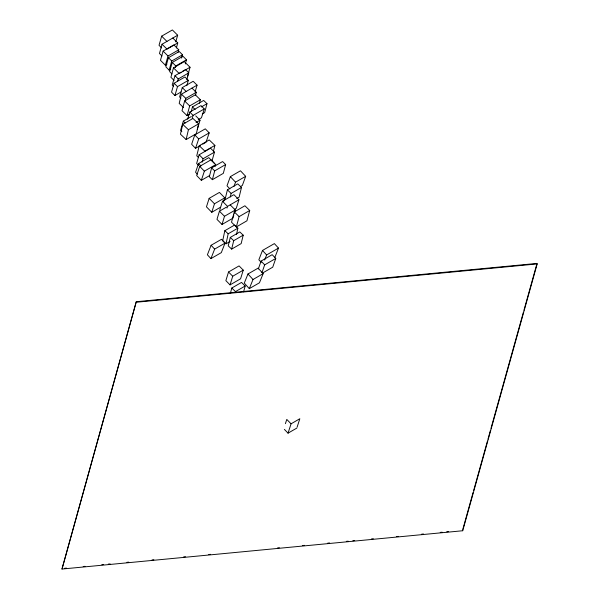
<?xml version="1.0" encoding="UTF-8"?>
<svg xmlns="http://www.w3.org/2000/svg" width="599" height="599" viewBox="0 0 599 599"><rect width="100%" height="100%" fill="white"/><g stroke="black" fill="none" stroke-linecap="round" stroke-linejoin="round"><path stroke-width="0.9" d="M236.5 234.568L237.855 228.189L234.508 225.097L224.827 230.69L222.701 240.716L226.048 243.808L230.083 241.479M226.048 243.808L228.174 233.782L237.855 228.189M182.732 124.352L180.449 134.198L186.139 139.567L196.345 133.659L198.628 123.821L192.938 118.445L182.732 124.352L188.423 129.721L186.139 139.567M230.286 237.421L228.226 245.845L231.648 249.109L241.157 243.606L243.209 235.182L239.795 231.918L230.286 237.421L233.7 240.686L231.648 249.109M225.037 199.549L227.403 189.861L237.758 183.871L241.494 187.442L239.128 197.131L236.74 198.516M230.278 196.951L231.139 193.432L241.494 187.442M180.891 98.258L179.595 96.971L182.261 87.604L193.17 81.292L197.056 85.155L181.452 94.193L179.183 103.395L183.534 107.565M185.188 100.872L185.81 98.363L196.307 92.291L191.95 88.12M195.476 95.638L196.307 92.291M213.439 151.255L214.899 145.377L209.246 139.949L199.25 145.737L196.734 155.815L198.621 157.627M191.291 111.399L192.451 106.936L203.667 100.445L206.992 103.679L204.663 112.605L202.26 113.997M211.627 167.907L209.306 176.712L212.368 179.693L223.322 173.351L225.651 164.538L222.588 161.558L211.627 167.907L214.689 170.88L212.368 179.693M199.392 103.283L200.351 99.748L195.311 94.814L184.634 100.991L182.014 110.703L187.053 115.637L189.336 114.319M187.053 115.637L189.673 105.926L200.351 99.748M234.299 211.911L231.513 222.229L236.328 226.946L246.938 220.799L249.723 210.481L244.909 205.771L234.299 211.911L239.113 216.621L236.328 226.946M187.465 76.665L190.04 67.253L184.305 61.607L173.485 67.874L170.902 77.286L174.092 80.416M230.458 293.031L231.82 288.022L241.517 282.414L245.171 286.008L243.576 291.848M161.67 47.935L159.027 45.299L161.663 36.157L172.385 29.95L177.663 35.214L162.03 44.236L159.469 53.513L161.962 55.969M176.361 47.987L177.753 42.926L172.774 38.014M136.273 301.724L61.982 569.05L462.728 530.744L537.183 263.919L537.018 263.418L136.273 301.724L61.982 569.05M462.81 529.344L473.12 492.385M473.629 490.581L487.459 441.006M487.968 439.202L490.484 430.187M490.985 428.382L523.436 312.094M523.938 310.297L536.764 264.316M181.564 58.096L182.515 54.771L179.206 51.484L168.439 57.714L165.841 66.841L169.15 70.128L170.685 69.237M169.15 70.128L171.748 61.001L182.515 54.771M195.117 91.969L197.056 85.155M212.024 160.824L214.494 152.139L210.511 148.185L199.115 154.782L196.644 163.467L198.636 165.444M202.103 162.209L203.091 158.735L214.494 152.139M175.754 41.863L177.663 35.214M178.045 52.293L178.772 49.792L173.867 44.895L163.123 51.11L160.457 60.304L165.361 65.201L166.896 64.31M165.361 65.201L168.027 56.007L178.772 49.792M185.286 63.943L186.491 59.788L182.957 56.254L172.272 62.438L169.614 71.588L171.973 73.939M175.327 67.635L175.807 65.972L186.491 59.788M186.806 85.679L188.348 80.348L184.964 76.972L174.107 83.254L171.539 92.141L174.923 95.518L181.123 91.932M174.923 95.518L177.499 86.63L188.348 80.348M191.328 116.513L183.339 121.14L180.613 130.268L181.834 131.503M197.311 129.332L200.036 120.197L195.753 115.892M181.018 72.194L174.998 75.676L172.205 84.961L173.5 86.271M177.491 81.494L178.247 78.963L188.782 72.861L185.533 69.581L182.523 71.326M186.753 79.615L188.782 72.861M226.392 207.164L219.436 211.185L216.973 219.369L222.027 224.468L232.839 218.208L233.827 214.929M222.027 224.468L224.49 216.276L235.302 210.017L230.256 204.925M234.321 213.296L235.302 210.017M228.541 271.991L225.868 280.646L230.053 284.892L240.581 278.797L243.254 270.142L239.076 265.896L228.541 271.991L232.719 276.236L230.053 284.892M219.84 209.777L222.506 201.264L233.902 194.668L238.926 199.789L236.268 208.302L234.748 209.186M226.999 208.085L227.53 206.385L238.926 199.789M223.667 201.242L224.745 197.842L219.429 192.406L209.148 198.359L206.46 206.85L211.776 212.286L220.477 207.247M211.776 212.286L214.464 203.787L224.745 197.842M187.562 119.179L189.823 112.08L201.017 105.604L204.266 108.928L201.444 117.801L198.239 119.65M192.227 118.07L193.073 115.405L204.266 108.928M285.416 423.665L286.786 419.42L291.062 423.815L288.044 433.159L284.383 429.393M297.089 427.237L299.829 418.738L291.062 423.815M215.176 166.267L215.73 164.598L211.08 159.776L199.722 166.35L196.674 175.529L201.324 180.351L209.65 175.537M201.324 180.351L204.371 171.172L215.73 164.598M202.806 144.127L206.034 142.255L209.193 132.881L205.3 128.83L194.802 134.902L191.643 144.269L195.536 148.327L200.38 145.527M195.536 148.327L198.696 138.953L209.193 132.881M214.045 163.123L208.796 157.619L198.591 163.52L195.566 172.28L197.318 174.114M258.341 268.944L261.074 261.097L272.178 254.68L275.772 258.454L272.732 267.176L262.422 273.137M261.928 272.725L264.668 264.87L275.772 258.454M240.776 186.386L242.34 185.48L245.665 176.323L240.476 170.797L230.338 176.653L227.006 185.81L229.889 188.88M234.014 186.341L235.527 182.178L245.665 176.323M274.866 257.428L278.498 248.098L274.372 243.606L262.489 250.457L258.858 259.786L261.216 262.355M264.638 260.041L266.615 254.949L278.498 248.098M211.11 245.276L207.396 254.785L210.915 258.626L221.316 252.628L225.029 243.119L221.51 239.286L211.11 245.276L214.637 249.117L210.915 258.626M247.979 273.975L244.287 283.11L249.311 288.643L259.449 282.795L263.148 273.661L258.124 268.127L247.979 273.975L253.003 279.508L249.311 288.643M177.753 42.926L167.016 49.14L162.03 44.236M190.04 67.253L179.221 73.512L173.485 67.874M201.384 106.922L206.992 103.679M196.038 122.51L200.036 120.197M214.899 145.377L204.903 151.158L199.25 145.737M214.689 170.88L225.651 164.538M239.113 216.621L249.723 210.481M233.7 240.686L243.209 235.182M232.719 276.236L243.254 270.142M245.171 286.008L235.482 291.616L231.82 288.022M288.044 433.159L296.819 428.083M188.423 129.721L198.628 123.821M214.637 249.117L225.029 243.119M253.003 279.508L263.148 273.661M136.445 302.225L537.183 263.919M64.602 568.286L66.467 568.107M83.201 566.512L85.058 566.332M101.8 564.73L103.657 564.55M108.307 564.108L110.164 563.929M126.898 562.334L128.763 562.154M152.004 559.93L153.868 559.751M183.616 556.913L185.48 556.733M208.722 554.509L210.586 554.33M277.532 547.935L279.389 547.756M302.63 545.532L304.494 545.352M327.735 543.136L329.6 542.956M346.334 541.354L348.191 541.182M352.841 540.732L354.698 540.553M371.44 538.958L373.297 538.778M396.545 536.554L398.402 536.382M421.644 534.158L423.508 533.979M440.243 532.376L442.099 532.204M446.749 531.755L448.614 531.583M224.827 230.69L228.174 233.782M227.403 189.861L231.139 193.432M181.452 94.193L185.81 98.363M192.451 106.936L195.117 109.52M184.634 100.991L189.673 105.926M168.439 57.714L171.748 61.001M182.261 87.604L186.147 91.467M199.115 154.782L203.091 158.735M161.663 36.157L166.941 41.421M163.123 51.11L168.027 56.007M172.272 62.438L175.807 65.972M174.107 83.254L177.499 86.63M183.339 121.14L185.173 122.982M174.998 75.676L178.247 78.963M219.436 211.185L224.49 216.276M222.506 201.264L227.53 206.385M209.148 198.359L214.464 203.787M189.823 112.08L193.073 115.405M199.722 166.35L204.371 171.172M194.802 134.902L198.696 138.953M198.591 163.52L200.92 165.968M261.074 261.097L264.668 264.87M230.338 176.653L235.527 182.178M262.489 250.457L266.615 254.949M462.555 530.25L462.728 530.744"/></g></svg>
